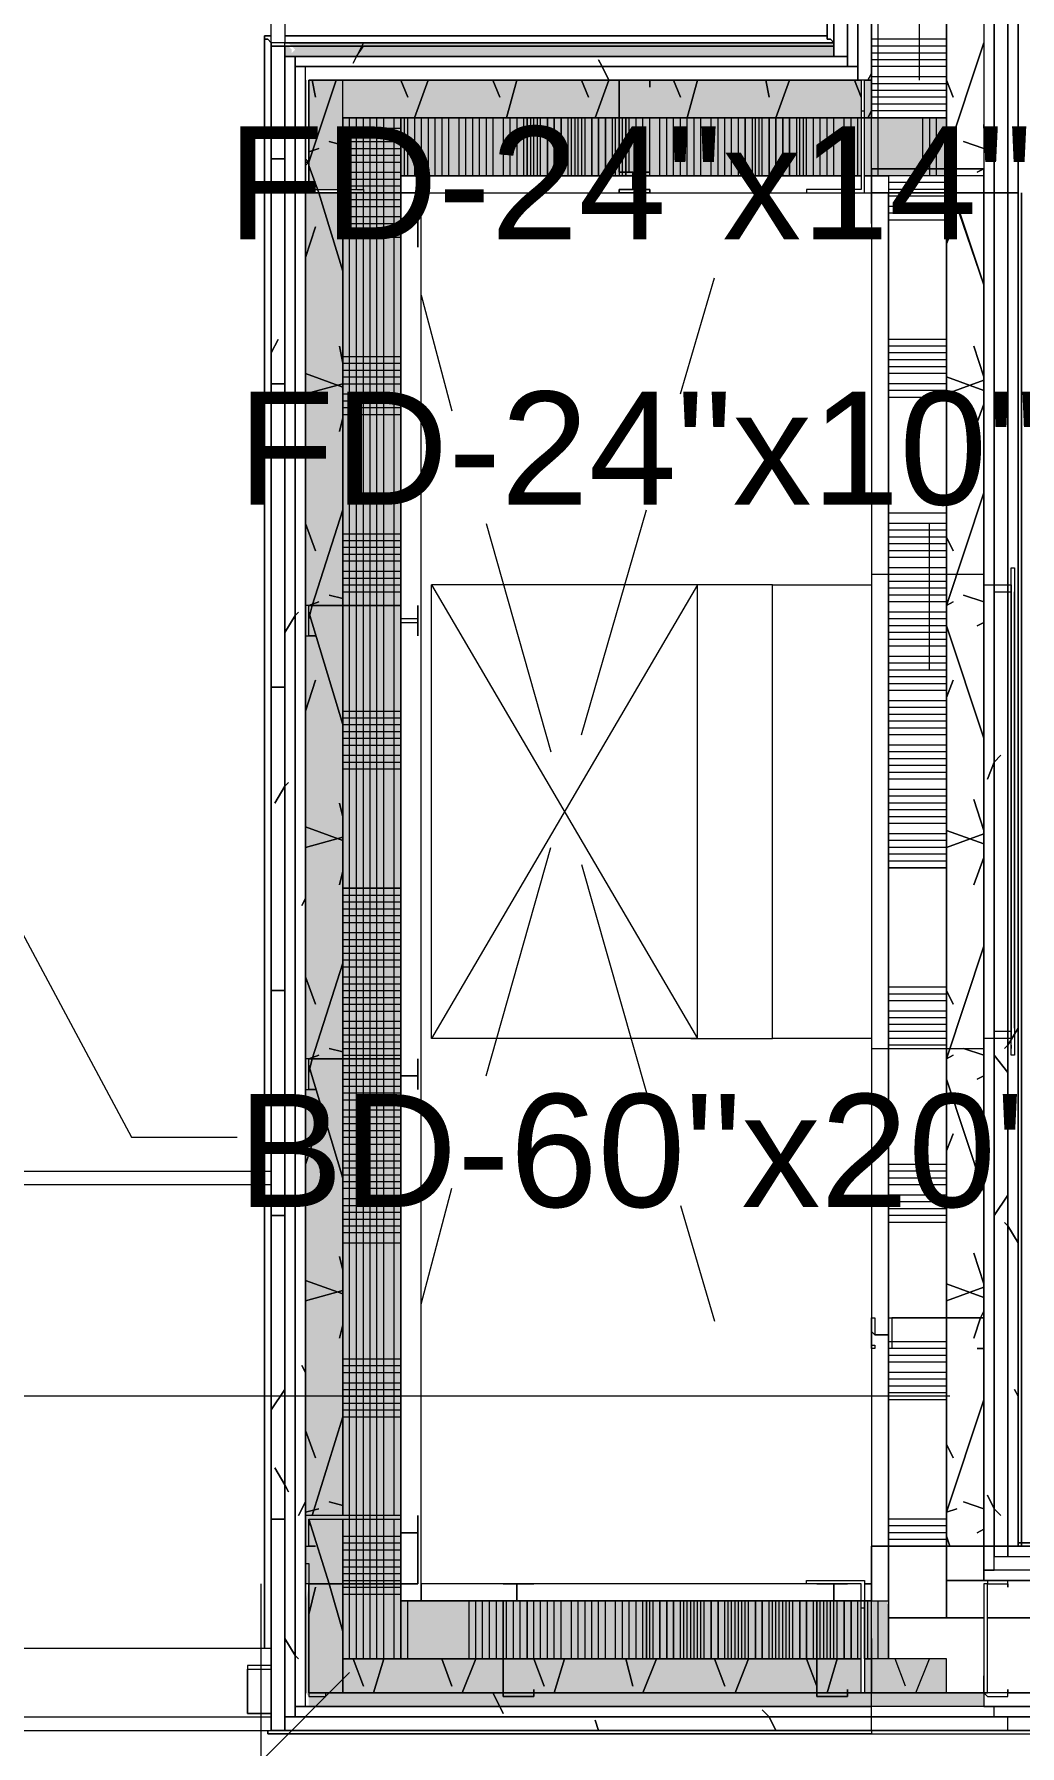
# Model space of a CAD drawing. Header units: metres. Extents: x -2 to 237, y -8 to 52.
# Drawn here: x 20.371 to 21.696, y 23.18 to 25.48 of the extents above; entities that cross this region are included whole.
import ezdxf

# ---------------------------------------------------------------- set-up
doc = ezdxf.new("R2010")
doc.units = ezdxf.units.M
doc.layers.add('HVAC - Ductos', color=5, linetype='Continuous', lineweight=0)
doc.layers.add('PDF4_Text', color=7, linetype='Continuous', lineweight=0)
doc.layers.add('PDF4_Geometry', color=7, linetype='Continuous', lineweight=0, true_color=0xaaaaaa)
doc.layers.add('PDF4_Solid Fills', color=7, linetype='Continuous', lineweight=0, true_color=0xffffff)
doc.styles.add('PDF Helvetica', font='')
doc.styles.get('PDF Helvetica').set_extended_font_data('Helvetica')

msp = doc.modelspace()

# ---------------------------------------------------------------- hatches: boundary and pattern name
at = {"layer": 'PDF4_Solid Fills', "lineweight": 0, "transparency": 33554559}
for points in [[(20.7129, 25.4636), (20.7083, 25.4636), (20.7083, 25.4499), (21.4459, 25.4499), (21.4459, 25.4682), (20.7129, 25.4682), (20.7175, 25.4636), (20.722, 25.459), (20.7175, 25.4544), (20.7175, 25.459)], [(20.7862, 23.2965), (20.864, 23.2965), (20.864, 25.3674), (20.7862, 25.3674), (20.7862, 25.2712), (20.8137, 25.2712), (20.7862, 25.2666)], [(20.7404, 23.2461), (20.7404, 23.2324), (21.4963, 23.2324), (21.4963, 23.2507), (20.7358, 23.2507)], [(20.7404, 23.2461), (20.7404, 23.2324), (21.6475, 23.2324), (21.6475, 23.2507), (20.7358, 23.2507)]]:
    msp.add_hatch(color=256, dxfattribs=at).paths.add_polyline_path(points)
h = msp.add_hatch(color=256, dxfattribs=at)
h.paths.add_polyline_path([(20.7404, 25.2712), (20.7862, 25.2712), (20.7862, 25.4178), (20.7404, 25.4178)])
h.paths.add_polyline_path([(20.7358, 23.2507), (20.7862, 23.2507), (20.7862, 25.2666), (20.7358, 25.2666), (20.7358, 23.3973), (20.7404, 23.3973), (20.7358, 23.3698)])
h = msp.add_hatch(color=256, dxfattribs=at)
h.paths.add_polyline_path([(20.7404, 25.2712), (20.7862, 25.2712), (20.7862, 25.4178), (20.7404, 25.4178)])
h.paths.add_polyline_path([(20.7404, 23.2507), (20.7862, 23.2507), (20.7862, 25.2666), (20.7358, 25.2666), (20.7358, 23.3973), (20.7404, 23.3973)])
h = msp.add_hatch(color=256, dxfattribs=at)
h.paths.add_polyline_path([(21.4825, 25.3674), (21.4825, 25.4178), (20.7862, 25.4178), (20.7862, 25.3674)])
h.paths.add_polyline_path([(21.4871, 25.4178), (21.4871, 25.3674), (21.4963, 25.3674), (21.4963, 25.4178)])
h = msp.add_hatch(color=256, dxfattribs=at)
h.paths.add_polyline_path([(21.4825, 25.3674), (21.4825, 25.4178), (20.7862, 25.4178), (20.7862, 25.3674)])
h.paths.add_polyline_path([(21.4871, 25.4178), (21.4871, 25.3674), (21.4963, 25.3674), (21.4963, 25.4178)])
h = msp.add_hatch(color=256, dxfattribs=at)
h.paths.add_polyline_path([(20.7862, 25.2712), (20.864, 25.2712), (20.864, 25.3674), (20.7862, 25.3674)])
h.paths.add_polyline_path([(20.7862, 23.2965), (20.864, 23.2965), (20.864, 25.2666), (20.7862, 25.2666)])
h = msp.add_hatch(color=256, dxfattribs=at)
h.paths.add_polyline_path([(21.4825, 25.2895), (21.4825, 25.3674), (20.8641, 25.3674), (20.8641, 25.2895)])
h.paths.add_polyline_path([(21.4871, 25.3674), (21.4871, 25.2895), (21.5971, 25.2895), (21.5971, 25.3674)])
h = msp.add_hatch(color=256, dxfattribs=at)
h.paths.add_polyline_path([(21.4825, 25.2895), (21.4825, 25.3674), (20.8641, 25.3674), (20.8641, 25.2895)])
h.paths.add_polyline_path([(21.4871, 25.3674), (21.4871, 25.2895), (21.5971, 25.2895), (21.5971, 25.3674)])
h = msp.add_hatch(color=256, dxfattribs=at)
h.paths.add_polyline_path([(21.4825, 23.3011), (21.4825, 23.3744), (20.8641, 23.3744), (20.8641, 23.2965), (21.423, 23.3011)])
h.paths.add_polyline_path([(21.4963, 23.2965), (21.4963, 23.3744), (21.4871, 23.3744), (21.4871, 23.2965)])
h = msp.add_hatch(color=256, dxfattribs=at)
h.paths.add_polyline_path([(21.4825, 23.2965), (21.4825, 23.3744), (20.8641, 23.3744), (20.8641, 23.2965)])
h.paths.add_polyline_path([(21.5192, 23.2965), (21.5192, 23.3744), (21.4871, 23.3744), (21.4871, 23.2965)])
h = msp.add_hatch(color=256, dxfattribs=at)
h.paths.add_polyline_path([(21.4825, 23.2507), (21.4825, 23.2965), (20.7862, 23.2965), (20.7862, 23.2507)])
h.paths.add_polyline_path([(21.4871, 23.2965), (21.4871, 23.2507), (21.4963, 23.2507), (21.4963, 23.2965)])
h = msp.add_hatch(color=256, dxfattribs=at)
h.paths.add_polyline_path([(21.4825, 23.2507), (21.4825, 23.2965), (20.7862, 23.2965), (20.7862, 23.2507)])
h.paths.add_polyline_path([(21.4871, 23.2965), (21.4871, 23.2507), (21.5971, 23.2507), (21.5971, 23.2965)])

# ---------------------------------------------------------------- linework, layer by layer
at = {"layer": 'HVAC - Ductos', "lineweight": 0}
for points in [[(16.4932, 28.2309), (16.4932, 23.3102), (16.4932, 28.1668), (16.4932, 23.3102), (16.4932, 28.2309), (16.4932, 23.3102), (16.4932, 28.2309), (21.4459, 28.2309), (16.4932, 28.2309), (21.4459, 28.2309), (16.4932, 28.2309), (21.4459, 28.2309), (21.4459, 25.4682), (21.4459, 28.2309), (21.4459, 25.4682), (21.4459, 28.2309), (21.4459, 25.4682), (21.4459, 28.2309), (21.4459, 25.4682), (21.4459, 28.2309), (16.4932, 28.2309), (16.4932, 28.3592), (21.4459, 28.3592), (16.4932, 28.3592)], [(20.69, 23.9333), (20.69, 23.3102), (20.69, 23.9333), (20.69, 23.3698), (20.69, 23.9333), (17.2766, 23.9333), (17.2629, 23.9333), (17.2629, 27.6078), (17.2629, 27.6216), (20.7083, 27.6216), (20.7083, 27.6078), (20.7083, 25.4682), (20.8915, 25.4682)], [(20.69, 25.4636), (20.69, 27.6078), (17.2766, 27.6078)], [(21.5605, 25.6469), (21.5605, 25.4178)], [(17.2766, 23.9517), (20.69, 23.9517), (20.69, 25.4682), (20.69, 23.9517), (20.69, 25.4682), (20.69, 25.4636), (20.69, 23.2003), (20.7083, 23.2003), (20.8915, 23.2003), (21.4963, 23.2003), (21.4963, 23.1957), (20.6854, 23.1957), (21.4963, 23.1957), (21.8399, 23.1957), (21.8399, 23.2003), (21.4963, 23.2003), (20.69, 23.2003), (21.4963, 23.2003), (25.0608, 23.2003)], [(21.5742, 24.6252), (21.5742, 24.8222)], [(21.2535, 24.1303), (21.3635, 24.1303), (21.3635, 24.7397), (21.2535, 24.7397)], [(21.6612, 24.5931), (21.6612, 24.7305), (21.6842, 24.7305)], [(21.6888, 24.1441), (21.6888, 24.7305)], [(21.6612, 24.3548), (21.6612, 24.5153)], [(20.3005, 24.3732), (20.5021, 23.9975), (20.6442, 23.9975)], [(21.6842, 24.1395), (21.6612, 24.1395), (21.6612, 24.277)], [(21.6842, 24.1212), (21.6842, 24.1166)], [(20.6762, 22.9208), (20.6762, 23.159), (20.6762, 23.3973)], [(20.7953, 23.2782), (20.6762, 23.159), (20.5571, 23.0399)]]:
    msp.add_lwpolyline(points, dxfattribs=at)
for points in [[(21.6475, 24.1166), (21.6475, 24.7535), (21.4963, 24.7535), (21.4963, 24.1166)], [(21.6842, 24.1075), (21.6842, 24.7626), (21.6888, 24.7626), (21.6888, 24.1075)], [(21.4963, 24.1303), (21.3635, 24.1303), (21.3635, 24.7397), (21.4963, 24.7397)], [(21.6475, 24.7397), (21.6842, 24.7397), (21.6842, 24.1303), (21.6475, 24.1303)]]:
    msp.add_lwpolyline(points, close=True, dxfattribs=at)
at = {"layer": 'PDF4_Geometry', "lineweight": 0}
for points in [[(25.0654, 33.3715), (25.0654, 33.3898), (21.4963, 33.3898), (20.887, 33.3898), (20.69, 33.3898), (20.3555, 33.3898), (20.3555, 33.2845), (20.69, 33.2845), (20.69, 31.1265), (20.887, 31.1265), (21.4459, 31.1265), (21.4459, 30.1644), (21.4459, 25.4682), (20.8915, 25.4682), (20.69, 25.4682), (20.69, 23.3102), (20.3555, 23.3102), (20.3555, 23.2003), (20.69, 23.2003), (20.8915, 23.2003), (21.4963, 23.2003), (21.4963, 23.3973), (21.4871, 23.3973)], [(24.9096, 23.4523), (24.9096, 26.2471), (24.96, 26.2471), (24.96, 25.8943), (24.96, 25.2849), (24.96, 24.6756), (24.96, 24.0662), (24.96, 23.4569), (24.96, 23.4477), (24.9096, 23.4477), (24.8959, 23.4477), (24.8959, 26.2471), (24.8959, 30.2652), (24.8959, 33.1425), (24.8959, 33.1607), (24.8959, 33.1745), (21.6612, 33.1745), (21.6612, 33.1607), (21.6612, 33.1425), (21.6612, 31.3235), (21.6612, 30.1644), (21.6612, 25.2895), (21.6612, 25.2666), (21.6612, 23.4477)], [(21.4825, 23.3973), (20.8915, 23.3973), (20.8915, 25.2666), (21.4459, 25.2666), (21.4963, 25.2666), (21.4963, 23.4477), (21.6934, 23.4477), (21.6934, 25.2666), (21.6934, 30.1644), (21.6934, 31.3235), (21.6934, 33.1425), (24.8638, 33.1425), (24.8638, 30.2652), (24.8638, 26.2471), (24.8638, 23.4477), (24.9096, 23.4477), (25.0608, 23.4477)], [(21.8399, 23.4477), (21.8399, 23.4523), (21.8399, 23.4569), (21.8399, 23.4523), (21.6934, 23.4523), (21.8399, 23.4523), (21.8399, 23.4477), (21.6934, 23.4477), (21.6934, 25.2666), (21.6934, 25.2895), (21.6934, 30.1644), (21.6934, 31.3235), (21.6934, 33.1425), (21.6934, 31.3235)], [(21.4871, 25.4178), (21.4963, 25.4178), (21.4963, 25.3674), (21.4963, 25.4178), (21.4963, 30.1644), (21.4963, 31.1723)], [(21.478, 31.1585), (21.478, 30.1644), (21.478, 25.4361), (21.478, 25.4178), (20.7404, 25.4178)], [(21.4963, 23.2186), (20.8915, 23.2186), (20.722, 23.2186), (20.7083, 23.2186), (20.7083, 25.4499), (20.722, 25.4499), (20.8915, 25.4499), (21.4459, 25.4499), (21.4643, 25.4499), (21.4643, 30.1644), (21.4643, 31.1403)], [(24.8638, 30.2652), (24.8638, 26.2471), (24.8638, 23.4477), (24.8638, 26.3387), (24.8638, 23.4523), (23.164, 23.4523), (23.164, 23.4477), (21.8399, 23.4477), (21.6979, 23.4477), (21.6979, 25.2666), (21.6979, 23.4477), (21.8399, 23.4477), (21.6934, 23.4477), (21.8399, 23.4477), (21.6934, 23.4477)], [(20.7862, 25.2712), (20.7862, 25.4178), (20.7404, 25.4178), (20.7862, 25.4178), (20.8915, 25.4178), (21.4459, 25.4178), (21.478, 25.4178), (21.4825, 25.4178), (21.478, 25.4178), (21.478, 30.1644), (21.4963, 30.1644), (21.4963, 25.4178), (21.4871, 25.4178), (21.4963, 25.4178), (21.4963, 25.3674), (21.4825, 25.3674), (21.1573, 25.3674), (20.7862, 25.3674), (20.7862, 25.4178), (21.4825, 25.4178)], [(21.6475, 30.1644), (21.6475, 25.2987), (21.6475, 25.2895), (21.5971, 25.2895), (21.5971, 25.2987), (21.5971, 26.4808), (21.5971, 25.3674), (21.5971, 25.2987), (21.5971, 25.2895), (21.5971, 25.2987), (21.5971, 25.3674), (21.4963, 25.3674), (21.4825, 25.3674), (21.4459, 25.3674), (21.1573, 25.3674), (20.8915, 25.3674), (20.8641, 25.3674), (20.7862, 25.3674), (20.7862, 25.2712), (20.7862, 25.3674), (20.8641, 25.3674), (20.8641, 25.2666), (20.8641, 23.3973), (20.8641, 23.2965), (20.7862, 23.2965), (20.7862, 23.3973), (20.7862, 23.4843), (20.7862, 23.3973), (20.7862, 23.2965), (20.8641, 23.2965), (20.8915, 23.2965), (21.4825, 23.2965), (20.8641, 23.2965), (20.8641, 23.3744), (21.4871, 23.3744), (21.5192, 23.3744), (21.5192, 23.2965), (21.4963, 23.2965), (21.4871, 23.2965), (21.4963, 23.2965)], [(21.4459, 30.1644), (21.4459, 25.4636)], [(21.4459, 30.1644), (21.4459, 25.4636), (21.4459, 30.1644)], [(21.5971, 26.4808), (21.5971, 25.3674), (21.4963, 25.3674), (21.4963, 30.1644), (21.5971, 30.1644), (21.5971, 30.1369), (21.5971, 29.7291), (21.5971, 29.3259), (21.5971, 29.7291), (21.5971, 30.1369), (21.5971, 30.1644), (21.6475, 30.1644), (21.6475, 25.2987), (21.6475, 25.2895), (21.6475, 25.2666), (21.6475, 23.4477)], [(21.6796, 30.1644), (21.6796, 25.2895), (21.6796, 25.2666), (21.6796, 23.4477), (21.6796, 23.4339), (24.9096, 23.4339), (25.0379, 23.4339), (25.0608, 23.4339), (25.0608, 23.4157), (24.9096, 23.4157), (21.6612, 23.4157), (21.6612, 23.4339), (24.9096, 23.4339), (25.0379, 23.4339), (25.0608, 23.4339), (25.0608, 23.4477), (24.9096, 23.4477), (21.6796, 23.4477)], [(21.6934, 30.1644), (21.6934, 25.2666), (21.6934, 30.1644)], [(20.69, 25.4682), (20.6854, 25.4728), (20.6808, 25.4728), (20.6808, 25.4774)], [(20.69, 25.4774), (20.6808, 25.4774)], [(20.69, 25.4774), (20.6808, 25.4774)], [(20.6808, 25.4774), (20.6808, 23.9517)], [(20.6808, 25.4774), (20.6808, 25.4728), (20.6854, 25.4728), (20.69, 25.4682), (20.69, 23.9517)], [(20.6808, 23.9517), (20.6808, 25.4774)], [(20.69, 25.4682), (20.69, 25.4636), (20.7083, 25.4636), (20.8915, 25.4636)], [(20.69, 23.9517), (20.69, 25.4682)], [(20.69, 23.9517), (20.69, 25.4682)], [(20.69, 23.2003), (20.69, 25.4682), (20.69, 23.2003)], [(20.7083, 25.4682), (21.4459, 25.4682), (20.7083, 25.4682)], [(20.7083, 25.4682), (21.4459, 25.4682), (20.7083, 25.4682)], [(20.7083, 25.4636), (20.7083, 25.4682)], [(20.7083, 25.4682), (21.4459, 25.4682), (20.7083, 25.4682)], [(20.7083, 25.4682), (21.4459, 25.4682), (20.7083, 25.4682)], [(21.4459, 25.4636), (20.8915, 25.4636)], [(21.4963, 23.2507), (21.423, 23.2507), (21.0015, 23.2507), (20.8915, 23.2507), (20.7862, 23.2507), (20.7404, 23.2507), (21.0015, 23.2507), (21.423, 23.2507), (21.6475, 23.2507), (21.6475, 23.2324), (20.7358, 23.2324), (20.7358, 23.2507), (20.7358, 25.2666), (20.7358, 25.4178), (20.7358, 25.4361), (21.478, 25.4361), (21.4643, 25.4361), (21.4459, 25.4361), (20.8915, 25.4361), (20.7358, 25.4361), (20.722, 25.4361), (20.722, 23.2324), (20.7358, 23.2324), (20.8915, 23.2324), (21.4963, 23.2324)], [(20.7358, 25.4178), (20.7358, 25.2666), (20.7358, 23.2507)], [(21.4825, 25.3766), (21.4871, 25.3766)], [(21.4825, 25.2895), (21.4459, 25.2895), (20.8915, 25.2895), (20.8641, 25.2895), (20.8641, 25.3674), (21.1573, 25.3674), (21.4825, 25.3674), (21.5971, 25.3674), (21.5971, 25.2987), (21.5971, 25.2895), (21.4963, 25.2895), (21.4871, 25.2895)], [(21.4871, 23.3973), (21.4963, 23.3973), (21.4963, 23.3744), (21.4871, 23.3744), (20.8915, 23.3744), (20.8641, 23.3744), (20.8641, 23.3973), (20.8641, 25.2666), (20.8641, 25.2895), (21.4825, 25.2895), (20.8915, 25.2895), (20.8915, 25.2666), (21.6475, 25.2666), (21.6475, 25.2895), (21.4963, 25.2895), (21.4871, 25.2895), (21.4963, 25.2895), (21.5192, 25.2895), (21.5192, 25.2666), (21.5192, 23.4477)], [(21.5284, 25.2987), (21.533, 25.2987)], [(21.5971, 25.2895), (21.5971, 25.2666), (21.5971, 23.7547), (21.5971, 23.4477)], [(20.7862, 23.4889), (20.7862, 24.1029), (20.7862, 24.7122), (20.7862, 25.2666)], [(21.2398, 24.9963), (21.2856, 25.1521)], [(20.8915, 25.1291), (20.9328, 24.9734)], [(21.1069, 24.5381), (21.194, 24.8405)], [(20.9786, 24.8222), (21.0656, 24.5153)], [(20.8183, 24.7122), (20.8228, 24.7122)], [(20.9786, 24.0799), (21.0656, 24.3869)], [(21.1069, 24.364), (21.194, 24.0571)], [(20.69, 23.9333), (20.69, 23.3102), (20.69, 23.9333)], [(20.69, 23.9333), (20.69, 23.3102), (20.69, 23.9333)], [(20.8915, 23.773), (20.9328, 23.9288)], [(21.2398, 23.9058), (21.2856, 23.7501)], [(21.6017, 23.6493), (20.3326, 23.6493)], [(20.7404, 23.2507), (20.7862, 23.2507), (20.7862, 23.3973), (20.7862, 23.4843)], [(25.0608, 23.4019), (21.5971, 23.4019), (21.5971, 23.3515), (21.6475, 23.3515), (21.5192, 23.3515), (21.5192, 23.3698), (21.5192, 23.2965), (21.5192, 23.3515), (21.5971, 23.3515), (21.5971, 23.4477), (21.5192, 23.4477), (21.5192, 23.3744), (21.5192, 23.4477), (21.4963, 23.4477), (21.4963, 23.3973), (21.4963, 23.4477), (24.9096, 23.4477)], [(21.6796, 23.4477), (21.6934, 23.4477), (21.6796, 23.4477)], [(21.4825, 23.3973), (20.8915, 23.3973), (20.8915, 23.3744), (21.4871, 23.3744), (21.4963, 23.3744)], [(21.4825, 23.3652), (21.4871, 23.3652)], [(21.4825, 23.2965), (20.7862, 23.2965), (20.7862, 23.2507), (21.0015, 23.2507), (21.423, 23.2507), (21.5971, 23.2507), (21.5971, 23.2965), (21.4963, 23.2965), (21.4871, 23.2965)], [(25.0608, 23.2324), (21.6475, 23.2324), (25.0608, 23.2324)], [(25.0608, 23.2507), (21.6796, 23.2507), (25.0608, 23.2507)], [(20.3555, 23.2186), (20.69, 23.2186)], [(21.4963, 23.2003), (25.0608, 23.2003), (25.0608, 23.2186), (26.1742, 23.2186), (26.1742, 23.2003), (25.0608, 23.2003)], [(25.0608, 23.2186), (21.6612, 23.2186), (25.0608, 23.2186)], [(20.69, 23.2003), (21.6934, 23.2003), (20.69, 23.2003)], [(20.7083, 23.2003), (20.8915, 23.2003)], [(23.164, 23.2003), (25.0608, 23.2003), (25.0608, 23.1957), (23.164, 23.1957), (23.164, 23.2003), (21.8399, 23.2003), (21.4963, 23.2003), (21.4963, 23.1957), (21.8399, 23.1957), (21.8399, 23.2003)], [(21.4963, 23.2003), (25.0608, 23.2003), (21.4963, 23.2003)]]:
    msp.add_lwpolyline(points, dxfattribs=at)
for points in [[(21.4643, 30.1644), (21.4459, 30.1644), (21.4459, 25.4499), (21.4643, 25.4499)], [(21.478, 30.1644), (21.4643, 30.1644), (21.4643, 25.4361), (21.478, 25.4361)], [(21.6612, 30.1644), (21.6475, 30.1644), (21.6475, 25.2987), (21.6475, 25.2666), (21.6612, 25.2666)], [(21.6796, 30.1644), (21.6612, 30.1644), (21.6612, 25.2666), (21.6796, 25.2666)], [(21.6934, 30.1644), (21.6796, 30.1644), (21.6796, 25.2666), (21.6934, 25.2666)], [(21.4368, 25.4774), (21.4368, 25.4728), (21.4413, 25.4728), (21.4459, 25.4682), (21.4413, 25.4728), (21.4368, 25.4728), (21.4368, 25.4774), (20.7083, 25.4774), (21.4368, 25.4774), (21.4368, 28.2218)], [(20.7083, 25.4774), (21.4368, 25.4774), (21.4368, 28.2218), (21.4368, 25.4774), (21.4368, 25.4728), (21.4413, 25.4728), (21.4459, 25.4682), (21.4413, 25.4728), (21.4368, 25.4728), (21.4368, 25.4774)], [(20.69, 23.9517), (20.69, 25.4682), (20.6854, 25.4728), (20.6808, 25.4728), (20.6808, 25.4774), (20.6808, 23.9517), (20.6808, 25.4774), (20.69, 25.4774), (20.6808, 25.4774), (20.6808, 25.4728), (20.6854, 25.4728), (20.69, 25.4682)], [(21.4459, 25.4636), (21.4459, 25.4682), (20.69, 25.4682), (20.69, 25.4636), (21.4459, 25.4636), (20.7083, 25.4636), (20.7083, 25.4499), (21.4459, 25.4499)], [(20.7083, 23.2003), (20.7083, 25.4636), (20.69, 25.4636), (20.69, 23.2003)], [(20.722, 23.2186), (20.722, 25.4499), (20.7083, 25.4499), (20.7083, 23.2186)], [(21.4643, 25.4499), (20.722, 25.4499), (20.722, 25.4361), (21.4643, 25.4361)], [(20.7358, 23.2324), (20.7358, 25.2666), (20.7358, 25.4361), (20.722, 25.4361), (20.722, 23.2324)], [(20.7404, 25.2712), (20.8137, 25.2712), (20.8137, 25.2666), (20.7404, 25.2666), (20.7404, 25.4178)], [(20.7633, 25.4178), (20.7404, 25.4178)], [(21.1802, 25.2941), (21.1802, 25.2712), (21.1756, 25.2712), (21.1573, 25.2712), (21.1573, 25.2666), (21.1985, 25.2666), (21.1985, 25.2712), (21.194, 25.2712), (21.1985, 25.2712), (21.1985, 25.2666), (21.1573, 25.2666), (21.1573, 25.2712), (21.1756, 25.2712), (21.1756, 25.2941), (21.1573, 25.2941), (21.1573, 25.4178), (21.1985, 25.4178), (21.1985, 25.4086), (21.1985, 25.4178), (21.1573, 25.4178), (21.1573, 25.2941), (21.1985, 25.2941)], [(21.4871, 25.4178), (21.4597, 25.4178), (21.4825, 25.4178), (21.4825, 25.2712), (21.4093, 25.2712), (21.4093, 25.2666), (21.4871, 25.2666)], [(20.8915, 23.3744), (20.8915, 25.2895), (20.8641, 25.2895), (20.8641, 25.2666), (20.8641, 23.3973), (20.8641, 23.3744)], [(21.4963, 25.2987), (21.4963, 25.2254), (21.4963, 25.2987), (21.6475, 25.2987)], [(21.6475, 25.2758), (21.6475, 25.2987)], [(20.7358, 25.2666), (20.7358, 25.2437), (20.7358, 25.2666), (20.887, 25.2666), (20.887, 25.1933), (20.887, 25.2666)], [(20.7862, 23.4889), (20.7862, 24.1029), (20.7862, 24.7122), (20.7862, 25.2666), (20.7862, 24.7122), (20.7862, 24.1029)], [(21.5192, 25.2666), (21.4963, 25.2666), (21.4963, 23.4477), (21.5192, 23.4477)], [(21.5971, 25.2666), (21.5192, 25.2666), (21.5192, 23.4477), (21.5971, 23.4477), (21.5971, 23.7547)], [(21.6475, 25.2666), (21.5971, 25.2666), (21.5971, 23.7547), (21.5971, 23.4477), (21.6475, 23.4477)], [(21.6612, 25.2666), (21.6475, 25.2666), (21.6475, 23.4477), (21.6612, 23.4477)], [(21.6796, 25.2666), (21.6612, 25.2666), (21.6612, 23.4477), (21.6796, 23.4477)], [(21.6934, 25.2666), (21.6934, 23.4477), (21.6934, 25.2666), (21.6796, 25.2666), (21.6796, 23.4477), (21.6934, 23.4477)], [(21.6934, 23.4523), (21.8399, 23.4523), (21.6934, 23.4523), (21.6934, 25.2666)], [(20.8641, 24.671), (20.8641, 24.6893), (20.887, 24.6893), (20.887, 24.6939), (20.887, 24.7077), (20.887, 24.7122), (20.887, 24.7077), (20.887, 24.671), (20.887, 24.6756), (20.887, 24.671), (20.887, 24.7122), (20.887, 24.6939), (20.8641, 24.6939), (20.8641, 24.7122), (20.7404, 24.7122), (20.7358, 24.7122), (20.7358, 24.671), (20.7404, 24.671), (20.7495, 24.671), (20.7404, 24.671), (20.7404, 24.7122), (20.8641, 24.7122)], [(20.8641, 24.0617), (20.8641, 24.0799), (20.887, 24.0799), (20.887, 24.0845), (20.887, 24.0983), (20.887, 24.0617), (20.887, 24.0662), (20.887, 24.0617), (20.887, 24.1029), (20.887, 24.0845), (20.887, 24.0799), (20.8641, 24.0799), (20.8641, 24.1029), (20.7404, 24.1029), (20.7358, 24.1029), (20.7358, 24.0617), (20.7404, 24.0617), (20.7495, 24.0617), (20.7404, 24.0617), (20.7404, 24.1029), (20.8641, 24.1029)], [(20.6808, 23.9333), (20.6808, 23.3102)], [(20.6808, 23.9333), (20.6808, 23.3102)], [(21.5192, 23.7318), (21.5009, 23.7318), (21.4963, 23.7363), (21.4963, 23.7501), (21.4963, 23.7134), (21.4963, 23.718), (21.5009, 23.718), (21.5009, 23.7134), (21.4963, 23.7134), (21.4963, 23.7547), (21.5009, 23.7547), (21.5009, 23.7363), (21.5009, 23.7318), (21.5192, 23.7318), (21.5192, 23.7547), (21.5238, 23.7547), (21.6475, 23.7547), (21.6475, 23.7134), (21.6384, 23.7134), (21.6475, 23.7134), (21.6475, 23.7547), (21.5238, 23.7547), (21.5238, 23.7134), (21.5192, 23.7134)], [(20.8641, 23.4477), (20.8641, 23.466), (20.887, 23.466), (20.887, 23.4843), (20.887, 23.4477), (20.887, 23.4523), (20.887, 23.4477), (20.887, 23.4843), (20.887, 23.4889), (20.887, 23.4843), (20.887, 23.466), (20.8641, 23.466), (20.8641, 23.4843), (20.8641, 23.4889), (20.7404, 23.4889), (20.7358, 23.4889), (20.7358, 23.4843), (20.7358, 23.4477), (20.7404, 23.4477), (20.7495, 23.4477), (20.7404, 23.4477), (20.7404, 23.4843), (20.8641, 23.4843)], [(20.7358, 23.4248), (20.7404, 23.4248), (20.7404, 23.3973), (20.887, 23.3973), (20.887, 23.4752), (20.887, 23.3973), (20.7358, 23.3973)], [(21.5971, 23.4019), (21.6475, 23.4019), (21.6475, 23.4477), (21.5971, 23.4477)], [(21.6475, 23.4157), (21.6612, 23.4157), (21.6612, 23.4477), (21.6475, 23.4477)], [(21.6612, 23.4339), (21.6796, 23.4339), (21.6796, 23.4477), (21.6612, 23.4477)], [(25.0608, 23.4477), (24.9096, 23.4477), (21.6934, 23.4477), (24.9096, 23.4477)], [(25.0608, 23.4019), (25.0608, 23.4157), (24.9096, 23.4157), (21.6475, 23.4157), (21.6475, 23.4019)], [(20.7404, 23.2461), (20.7633, 23.2461), (20.7633, 23.2507), (20.7404, 23.2507), (20.7404, 23.3973), (20.8137, 23.3973), (20.7404, 23.3973)], [(21.0428, 23.3744), (21.0198, 23.3744), (21.0198, 23.3973), (21.0015, 23.3973), (21.0428, 23.3973), (21.0336, 23.3973), (21.0428, 23.3973), (21.0015, 23.3973), (21.0198, 23.3973), (21.0198, 23.3744), (21.0015, 23.3744), (21.0015, 23.2461), (21.0382, 23.2461), (21.0428, 23.2461), (21.0428, 23.2552), (21.0428, 23.2461), (21.0382, 23.2461), (21.0015, 23.2461), (21.0015, 23.3744)], [(21.4597, 23.2507), (21.4825, 23.2507), (21.4825, 23.3973), (21.4093, 23.3973), (21.4093, 23.4019), (21.4871, 23.4019), (21.4871, 23.2507)], [(21.4643, 23.3744), (21.4459, 23.3744), (21.4459, 23.3973), (21.4413, 23.3973), (21.4276, 23.3973), (21.4643, 23.3973), (21.4597, 23.3973), (21.4643, 23.3973), (21.423, 23.3973), (21.4413, 23.3973), (21.4459, 23.3973), (21.4459, 23.3744), (21.423, 23.3744), (21.423, 23.2461), (21.4643, 23.2461), (21.4643, 23.2552), (21.4643, 23.2461), (21.423, 23.2461), (21.423, 23.3744)], [(21.6796, 23.4019), (21.6521, 23.4019), (21.6521, 23.3973), (21.6475, 23.3973), (21.6475, 23.2507), (21.6521, 23.2461), (21.6796, 23.2461), (21.6796, 23.2552), (21.6796, 23.2507), (21.6521, 23.2507), (21.6521, 23.3973), (21.6796, 23.3973), (21.6796, 23.3927)], [(21.6521, 23.3515), (21.8537, 23.3515)], [(21.6475, 23.2507), (21.6475, 23.2736), (21.6475, 23.2507), (21.4963, 23.2507), (21.4963, 23.324), (21.4963, 23.2507)], [(20.69, 23.2874), (20.6579, 23.2874), (20.6579, 23.2828), (20.6579, 23.2232), (20.69, 23.2232), (20.69, 23.2278), (20.69, 23.2232), (20.6579, 23.2232), (20.6579, 23.2828), (20.69, 23.2828), (20.69, 23.2782)], [(21.6612, 23.2324), (20.722, 23.2324), (20.722, 23.2186), (21.6612, 23.2186)], [(21.6521, 23.2507), (21.6475, 23.2507)], [(20.69, 23.2186), (20.69, 23.2003)], [(21.6796, 23.2186), (20.7083, 23.2186), (20.7083, 23.2003), (21.6796, 23.2003)], [(20.6854, 23.1957), (20.6854, 23.2003)]]:
    msp.add_lwpolyline(points, close=True, dxfattribs=at)
at = {"layer": 'PDF4_Geometry', "color": 254, "lineweight": 0, "true_color": 0xd4d4d4}
for points in [[(21.4963, 25.2895), (21.4963, 25.2987), (21.4963, 25.3674), (21.4963, 25.9859), (21.4963, 26.4808)], [(21.5055, 25.2895), (21.5055, 25.2987), (21.5055, 25.3674), (21.5055, 25.9859), (21.5055, 26.4808)], [(21.5971, 25.4728), (21.4963, 25.4728)], [(21.5971, 25.4636), (21.4963, 25.4636)], [(21.5971, 25.4544), (21.4963, 25.4544)], [(21.5971, 25.4453), (21.4963, 25.4453)], [(21.5971, 25.4361), (21.4963, 25.4361)], [(21.5971, 25.4224), (21.4963, 25.4224)], [(21.5971, 25.4132), (21.4963, 25.4132)], [(21.5971, 25.404), (21.4963, 25.404)], [(21.5971, 25.3949), (21.4963, 25.3949)], [(21.5971, 25.3857), (21.4963, 25.3857)], [(21.5971, 25.3766), (21.4963, 25.3766)], [(20.7862, 25.3674), (20.8641, 25.3674), (20.8641, 25.2666), (20.8641, 23.3973), (20.8641, 23.2965)], [(20.7862, 25.3536), (20.8641, 25.3536)], [(20.7953, 25.2712), (20.7953, 25.3674)], [(20.8045, 25.2712), (20.8045, 25.3674)], [(20.8137, 25.2712), (20.8137, 25.3674)], [(20.8228, 23.2965), (20.8228, 23.4889), (20.8228, 24.1029), (20.8228, 24.7122), (20.8228, 25.3674)], [(20.832, 23.2965), (20.832, 23.3973), (20.832, 23.4889), (20.832, 24.1029), (20.832, 24.7122), (20.832, 25.2666), (20.832, 25.3674)], [(20.8411, 23.2965), (20.8411, 23.3973), (20.8411, 23.4889), (20.8411, 24.1029), (20.8411, 24.7122), (20.8411, 25.2666), (20.8411, 25.3674)], [(20.8549, 23.4889), (20.8549, 24.1029), (20.8549, 24.7122), (20.8549, 25.2666), (20.8549, 25.3674)], [(20.8687, 25.3674), (20.8687, 25.2895)], [(20.8733, 25.2895), (20.8733, 25.3674)], [(20.8824, 25.3674), (20.8824, 25.2895)], [(20.8915, 25.3674), (20.8915, 25.2895)], [(20.9007, 25.3674), (20.9007, 25.2895)], [(20.9099, 25.3674), (20.9099, 25.2895)], [(20.9191, 25.3674), (20.9191, 25.2895)], [(20.9282, 25.3674), (20.9282, 25.2895)], [(20.9419, 25.3674), (20.9419, 25.2895)], [(20.9511, 25.3674), (20.9511, 25.2895)], [(20.9603, 25.3674), (20.9603, 25.2895)], [(20.9694, 25.3674), (20.9694, 25.2895)], [(20.9786, 25.3674), (20.9786, 25.2895)], [(20.9878, 25.3674), (20.9878, 25.2895)], [(21.0015, 25.3674), (21.0015, 25.2895)], [(21.0107, 25.3674), (21.0107, 25.2895)], [(21.0198, 25.3674), (21.0198, 25.2895)], [(21.029, 25.3674), (21.029, 25.2895)], [(21.0382, 25.3674), (21.0382, 25.2895)], [(21.0428, 25.2895), (21.0428, 25.3674)], [(21.0473, 25.3674), (21.0473, 25.2895)], [(21.0519, 25.2895), (21.0519, 25.3674)], [(21.0886, 25.3674), (21.0886, 25.2895)], [(21.0932, 25.2895), (21.0932, 25.3674)], [(21.0977, 25.3674), (21.0977, 25.2895)], [(21.1023, 25.2895), (21.1023, 25.3674)], [(21.1069, 25.3674), (21.1069, 25.2895)], [(21.1115, 25.2895), (21.1115, 25.3674)], [(21.1481, 25.3674), (21.1481, 25.2895)], [(21.1527, 25.2895), (21.1527, 25.3674)], [(21.1573, 25.3674), (21.1573, 25.2895)], [(21.1619, 25.2895), (21.1619, 25.3674)], [(21.171, 25.2941), (21.171, 25.3674)], [(21.1802, 25.2941), (21.1802, 25.3674)], [(21.1894, 25.2895), (21.1894, 25.3674)], [(21.1985, 25.2895), (21.1985, 25.3674)], [(21.2122, 25.2895), (21.2122, 25.3674)], [(21.2214, 25.2895), (21.2214, 25.3674)], [(21.2306, 25.2895), (21.2306, 25.3674)], [(21.2398, 25.2895), (21.2398, 25.3674)], [(21.2489, 25.2895), (21.2489, 25.3674)], [(21.2581, 25.2895), (21.2581, 25.3674)], [(21.2673, 25.2895), (21.2673, 25.3674)], [(21.281, 25.2895), (21.281, 25.3674)], [(21.2902, 25.2895), (21.2902, 25.3674)], [(21.2993, 25.2895), (21.2993, 25.3674)], [(21.3085, 25.2895), (21.3085, 25.3674)], [(21.3177, 25.2895), (21.3177, 25.3674)], [(21.336, 25.3674), (21.336, 25.2895)], [(21.3405, 25.2895), (21.3405, 25.3674)], [(21.3451, 25.3674), (21.3451, 25.2895)], [(21.3497, 25.2895), (21.3497, 25.3674)], [(21.3955, 25.3674), (21.3955, 25.2895)], [(21.4001, 25.2895), (21.4001, 25.3674)], [(21.4047, 25.3674), (21.4047, 25.2895)], [(21.4093, 25.2895), (21.4093, 25.3674)], [(21.4185, 25.2895), (21.4185, 25.3674)], [(21.4276, 25.2895), (21.4276, 25.3674)], [(21.4368, 25.2895), (21.4368, 25.3674)], [(21.4459, 25.2895), (21.4459, 25.3674)], [(21.4597, 25.2895), (21.4597, 25.3674)], [(21.4689, 25.2895), (21.4689, 25.3674)], [(21.478, 25.2895), (21.478, 25.3674)], [(21.4871, 25.2895), (21.4871, 25.3674)], [(21.565, 25.3674), (21.565, 25.2895)], [(21.5742, 25.3674), (21.5742, 25.2895)], [(21.5834, 25.3674), (21.5834, 25.2987), (21.5834, 25.2895)], [(20.7862, 25.3445), (20.8641, 25.3445)], [(20.7862, 25.3354), (20.8641, 25.3354)], [(20.7862, 25.3262), (20.8641, 25.3262)], [(20.7862, 25.317), (20.8641, 25.317)], [(20.7862, 25.3078), (20.8641, 25.3078)], [(20.7862, 25.2941), (20.8641, 25.2941)], [(20.7862, 25.2849), (20.8641, 25.2849)], [(21.5971, 25.2895), (21.5192, 25.2895)], [(21.5971, 25.2803), (21.5192, 25.2803)], [(20.7862, 25.2758), (20.8641, 25.2758)], [(20.7862, 25.2666), (20.8641, 25.2666)], [(20.7862, 25.2574), (20.8641, 25.2574)], [(20.7953, 23.2965), (20.7953, 23.3973), (20.7953, 25.2666)], [(20.8045, 23.2965), (20.8045, 23.3973), (20.8045, 25.2666)], [(20.8137, 23.2965), (20.8137, 23.3973), (20.8137, 23.4889), (20.8137, 24.1029), (20.8137, 24.7122), (20.8137, 25.2666)], [(21.5971, 25.2712), (21.5192, 25.2712)], [(21.5971, 25.262), (21.5192, 25.262)], [(20.7862, 25.2483), (20.8641, 25.2483)], [(20.7862, 25.2345), (20.8641, 25.2345)], [(21.5971, 25.2483), (21.5192, 25.2483)], [(21.5971, 25.2391), (21.5192, 25.2391)], [(20.7862, 25.2254), (20.8641, 25.2254)], [(20.7862, 25.2162), (20.8641, 25.2162)], [(21.5971, 25.2299), (21.5192, 25.2299)], [(20.7862, 25.2071), (20.8641, 25.2071)], [(21.5971, 25.0696), (21.5192, 25.0696)], [(21.5971, 25.0605), (21.5192, 25.0605)], [(21.5971, 25.0513), (21.5192, 25.0513)], [(20.7862, 25.0467), (20.8641, 25.0467)], [(20.7862, 25.0375), (20.8641, 25.0375)], [(20.7862, 25.0284), (20.8641, 25.0284)], [(21.5971, 25.0421), (21.5192, 25.0421)], [(21.5971, 25.0329), (21.5192, 25.0329)], [(20.7862, 25.0192), (20.8641, 25.0192)], [(20.7862, 25.01), (20.8641, 25.01)], [(21.5971, 25.0238), (21.5192, 25.0238)], [(21.5971, 25.01), (21.5192, 25.01)], [(21.5971, 25.0009), (21.5192, 25.0009)], [(20.7862, 24.9963), (20.8641, 24.9963)], [(20.7862, 24.9871), (20.8641, 24.9871)], [(20.7862, 24.978), (20.8641, 24.978)], [(21.5971, 24.9917), (21.5192, 24.9917)], [(20.7862, 24.9688), (20.8641, 24.9688)], [(21.5971, 24.8359), (21.5192, 24.8359)], [(21.5971, 24.8222), (21.5192, 24.8222)], [(20.7862, 24.8084), (20.8641, 24.8084)], [(20.7862, 24.7993), (20.8641, 24.7993)], [(21.5971, 24.813), (21.5192, 24.813)], [(21.5971, 24.8038), (21.5192, 24.8038)], [(21.5971, 24.7947), (21.5192, 24.7947)], [(20.7862, 24.7902), (20.8641, 24.7902)], [(20.7862, 24.781), (20.8641, 24.781)], [(20.7862, 24.7718), (20.8641, 24.7718)], [(21.5971, 24.7856), (21.5192, 24.7856)], [(21.5971, 24.7764), (21.5192, 24.7764)], [(20.7862, 24.758), (20.8641, 24.758)], [(20.7862, 24.7489), (20.8641, 24.7489)], [(21.5971, 24.7626), (21.5192, 24.7626)], [(21.5971, 24.7535), (21.5192, 24.7535)], [(20.7862, 24.7397), (20.8641, 24.7397)], [(20.7862, 24.7305), (20.8641, 24.7305)], [(21.5971, 24.7443), (21.5192, 24.7443)], [(21.5971, 24.7351), (21.5192, 24.7351)], [(21.5971, 24.726), (21.5192, 24.726)], [(21.5971, 24.7168), (21.5192, 24.7168)], [(21.5971, 24.7031), (21.5192, 24.7031)], [(21.5971, 24.6939), (21.5192, 24.6939)], [(21.5971, 24.6847), (21.5192, 24.6847)], [(21.5971, 24.6756), (21.5192, 24.6756)], [(21.5971, 24.6664), (21.5192, 24.6664)], [(21.5971, 24.6573), (21.5192, 24.6573)], [(21.5971, 24.6435), (21.5192, 24.6435)], [(21.5971, 24.6343), (21.5192, 24.6343)], [(21.5971, 24.6252), (21.5192, 24.6252)], [(21.5971, 24.616), (21.5192, 24.616)], [(21.5971, 24.6069), (21.5192, 24.6069)], [(21.5971, 24.5977), (21.5192, 24.5977)], [(20.7862, 24.5702), (20.8641, 24.5702)], [(21.5971, 24.5839), (21.5192, 24.5839)], [(21.5971, 24.5748), (21.5192, 24.5748)], [(21.5971, 24.5656), (21.5192, 24.5656)], [(20.7862, 24.561), (20.8641, 24.561)], [(20.7862, 24.5519), (20.8641, 24.5519)], [(20.7862, 24.5427), (20.8641, 24.5427)], [(21.5971, 24.5565), (21.5192, 24.5565)], [(21.5971, 24.5473), (21.5192, 24.5473)], [(20.7862, 24.5335), (20.8641, 24.5335)], [(20.7862, 24.5244), (20.8641, 24.5244)], [(21.5971, 24.5381), (21.5192, 24.5381)], [(21.5971, 24.5244), (21.5192, 24.5244)], [(20.7862, 24.5107), (20.8641, 24.5107)], [(20.7862, 24.5015), (20.8641, 24.5015)], [(21.5971, 24.5153), (21.5192, 24.5153)], [(21.5971, 24.5061), (21.5192, 24.5061)], [(21.5971, 24.4969), (21.5192, 24.4969)], [(20.7862, 24.4923), (20.8641, 24.4923)], [(21.5971, 24.4877), (21.5192, 24.4877)], [(21.5971, 24.4786), (21.5192, 24.4786)], [(21.5971, 24.4648), (21.5192, 24.4648)], [(21.5971, 24.4556), (21.5192, 24.4556)], [(21.5971, 24.4465), (21.5192, 24.4465)], [(21.5971, 24.4373), (21.5192, 24.4373)], [(21.5971, 24.4282), (21.5192, 24.4282)], [(21.5971, 24.419), (21.5192, 24.419)], [(21.5971, 24.4052), (21.5192, 24.4052)], [(21.5971, 24.3961), (21.5192, 24.3961)], [(21.5971, 24.3869), (21.5192, 24.3869)], [(21.5971, 24.3778), (21.5192, 24.3778)], [(21.5971, 24.3686), (21.5192, 24.3686)], [(20.7862, 24.3228), (20.8641, 24.3228)], [(20.7862, 24.3136), (20.8641, 24.3136)], [(20.7862, 24.3044), (20.8641, 24.3044)], [(20.7862, 24.2953), (20.8641, 24.2953)], [(20.7862, 24.2861), (20.8641, 24.2861)], [(20.7862, 24.2724), (20.8641, 24.2724)], [(20.7862, 24.2632), (20.8641, 24.2632)], [(20.7862, 24.2541), (20.8641, 24.2541)], [(20.7862, 24.2449), (20.8641, 24.2449)], [(20.7862, 24.2358), (20.8641, 24.2358)], [(20.7862, 24.2266), (20.8641, 24.2266)], [(20.7862, 24.2128), (20.8641, 24.2128)], [(20.7862, 24.2037), (20.8641, 24.2037)], [(21.5971, 24.1991), (21.5192, 24.1991)], [(20.7862, 24.1945), (20.8641, 24.1945)], [(20.7862, 24.1853), (20.8641, 24.1853)], [(20.7862, 24.1762), (20.8641, 24.1762)], [(21.5971, 24.1899), (21.5192, 24.1899)], [(21.5971, 24.1807), (21.5192, 24.1807)], [(20.7862, 24.167), (20.8641, 24.167)], [(20.7862, 24.1533), (20.8641, 24.1533)], [(21.5971, 24.167), (21.5192, 24.167)], [(21.5971, 24.1579), (21.5192, 24.1579)], [(20.7862, 24.1441), (20.8641, 24.1441)], [(20.7862, 24.1349), (20.8641, 24.1349)], [(21.5971, 24.1487), (21.5192, 24.1487)], [(21.5971, 24.1395), (21.5192, 24.1395)], [(21.5971, 24.1303), (21.5192, 24.1303)], [(20.7862, 24.1258), (20.8641, 24.1258)], [(20.7862, 24.1166), (20.8641, 24.1166)], [(20.7862, 24.1075), (20.8641, 24.1075)], [(21.5971, 24.1212), (21.5192, 24.1212)], [(20.7862, 24.0937), (20.8641, 24.0937)], [(20.7862, 24.0845), (20.8641, 24.0845)], [(20.7862, 24.0754), (20.8641, 24.0754)], [(20.7862, 24.0662), (20.8641, 24.0662)], [(20.7862, 24.0571), (20.8641, 24.0571)], [(20.7862, 24.0479), (20.8641, 24.0479)], [(20.7862, 24.0341), (20.8641, 24.0341)], [(20.7862, 24.025), (20.8641, 24.025)], [(20.7862, 24.0158), (20.8641, 24.0158)], [(20.7862, 24.0067), (20.8641, 24.0067)], [(20.7862, 23.9975), (20.8641, 23.9975)], [(20.7862, 23.9883), (20.8641, 23.9883)], [(20.7862, 23.9746), (20.8641, 23.9746)], [(20.7862, 23.9655), (20.8641, 23.9655)], [(20.7862, 23.9563), (20.8641, 23.9563)], [(20.7862, 23.9471), (20.8641, 23.9471)], [(21.5971, 23.9609), (21.5192, 23.9609)], [(21.5971, 23.9517), (21.5192, 23.9517)], [(20.7862, 23.9379), (20.8641, 23.9379)], [(20.7862, 23.9288), (20.8641, 23.9288)], [(21.5971, 23.9425), (21.5192, 23.9425)], [(21.5971, 23.9333), (21.5192, 23.9333)], [(20.7862, 23.915), (20.8641, 23.915)], [(20.7862, 23.9058), (20.8641, 23.9058)], [(21.5971, 23.9196), (21.5192, 23.9196)], [(21.5971, 23.9104), (21.5192, 23.9104)], [(21.5971, 23.9013), (21.5192, 23.9013)], [(20.7862, 23.8967), (20.8641, 23.8967)], [(20.7862, 23.8875), (20.8641, 23.8875)], [(20.7862, 23.8784), (20.8641, 23.8784)], [(21.5971, 23.8921), (21.5192, 23.8921)], [(21.5971, 23.883), (21.5192, 23.883)], [(20.7862, 23.8692), (20.8641, 23.8692)], [(20.7862, 23.8554), (20.8641, 23.8554)], [(21.5971, 23.7226), (21.5192, 23.7226)], [(21.5971, 23.7134), (21.5192, 23.7134)], [(20.7862, 23.6997), (20.8641, 23.6997)], [(20.7862, 23.6906), (20.8641, 23.6906)], [(21.5971, 23.7043), (21.5192, 23.7043)], [(21.5971, 23.6951), (21.5192, 23.6951)], [(20.7862, 23.6814), (20.8641, 23.6814)], [(20.7862, 23.6676), (20.8641, 23.6676)], [(21.5971, 23.6814), (21.5192, 23.6814)], [(21.5971, 23.6722), (21.5192, 23.6722)], [(20.7862, 23.6585), (20.8641, 23.6585)], [(20.7862, 23.6493), (20.8641, 23.6493)], [(21.5971, 23.663), (21.5192, 23.663)], [(21.5971, 23.6539), (21.5192, 23.6539)], [(21.5971, 23.6447), (21.5192, 23.6447)], [(20.7862, 23.6401), (20.8641, 23.6401)], [(20.7862, 23.6309), (20.8641, 23.6309)], [(20.7862, 23.6218), (20.8641, 23.6218)], [(20.8549, 23.2965), (20.8549, 23.3973), (20.8549, 23.4843)], [(21.5971, 23.4843), (21.5192, 23.4843)], [(20.7862, 23.4614), (20.8641, 23.4614)], [(21.5971, 23.4752), (21.5192, 23.4752)], [(21.5971, 23.466), (21.5192, 23.466)], [(20.7862, 23.4523), (20.8641, 23.4523)], [(20.7862, 23.4431), (20.8641, 23.4431)], [(21.5971, 23.4569), (21.5192, 23.4569)], [(20.7862, 23.4294), (20.8641, 23.4294)], [(20.7862, 23.4203), (20.8641, 23.4203)], [(20.7862, 23.4111), (20.8641, 23.4111)], [(20.7862, 23.4019), (20.8641, 23.4019)], [(20.7862, 23.3927), (20.8641, 23.3927)], [(20.7862, 23.3836), (20.8641, 23.3836)], [(20.8733, 23.2965), (20.8733, 23.3744)], [(20.9557, 23.2965), (20.9557, 23.3744)], [(20.9649, 23.2965), (20.9649, 23.3744)], [(20.974, 23.2965), (20.974, 23.3744)], [(20.9832, 23.2965), (20.9832, 23.3744)], [(20.9924, 23.2965), (20.9924, 23.3744)], [(21.0061, 23.2965), (21.0061, 23.3744)], [(21.0153, 23.2965), (21.0153, 23.3744)], [(21.0244, 23.2965), (21.0244, 23.3744)], [(21.0336, 23.2965), (21.0336, 23.3744)], [(21.0428, 23.2965), (21.0428, 23.3744)], [(21.0519, 23.2965), (21.0519, 23.3744)], [(21.0611, 23.2965), (21.0611, 23.3744)], [(21.0702, 23.2965), (21.0702, 23.3744)], [(21.0794, 23.2965), (21.0794, 23.3744)], [(21.0932, 23.2965), (21.0932, 23.3744)], [(21.1023, 23.2965), (21.1023, 23.3744)], [(21.1115, 23.2965), (21.1115, 23.3744)], [(21.1206, 23.2965), (21.1206, 23.3744)], [(21.1298, 23.2965), (21.1298, 23.3744)], [(21.139, 23.2965), (21.139, 23.3744)], [(21.1527, 23.2965), (21.1527, 23.3744)], [(21.1619, 23.2965), (21.1619, 23.3744)], [(21.171, 23.2965), (21.171, 23.3744)], [(21.1802, 23.2965), (21.1802, 23.3744)], [(21.1894, 23.2965), (21.1894, 23.3744)], [(21.1985, 23.2965), (21.1985, 23.3744)], [(21.2031, 23.2965), (21.2031, 23.3744)], [(21.2398, 23.2965), (21.2398, 23.3744)], [(21.2443, 23.2965), (21.2443, 23.3744)], [(21.2489, 23.2965), (21.2489, 23.3744)], [(21.2535, 23.2965), (21.2535, 23.3744)], [(21.2581, 23.2965), (21.2581, 23.3744)], [(21.2627, 23.2965), (21.2627, 23.3744)], [(21.2673, 23.2965), (21.2673, 23.3744)], [(21.2718, 23.2965), (21.2718, 23.3744)], [(21.2993, 23.2965), (21.2993, 23.3744)], [(21.3039, 23.2965), (21.3039, 23.3744)], [(21.3085, 23.2965), (21.3085, 23.3744)], [(21.3131, 23.2965), (21.3131, 23.3744)], [(21.3177, 23.2965), (21.3177, 23.3744)], [(21.3222, 23.2965), (21.3222, 23.3744)], [(21.3268, 23.2965), (21.3268, 23.3744)], [(21.3314, 23.2965), (21.3314, 23.3744)], [(21.3589, 23.2965), (21.3589, 23.3744)], [(21.3635, 23.2965), (21.3635, 23.3744)], [(21.3681, 23.2965), (21.3681, 23.3744)], [(21.3726, 23.2965), (21.3726, 23.3744)], [(21.3772, 23.2965), (21.3772, 23.3744)], [(21.3818, 23.2965), (21.3818, 23.3744)], [(21.3863, 23.2965), (21.3863, 23.3744)], [(21.3909, 23.2965), (21.3909, 23.3744)], [(21.4185, 23.2965), (21.4185, 23.3744)], [(21.423, 23.2965), (21.423, 23.3744)], [(21.4276, 23.2965), (21.4276, 23.3744)], [(21.4322, 23.2965), (21.4322, 23.3744)], [(21.4368, 23.2965), (21.4368, 23.3744)], [(21.4413, 23.2965), (21.4413, 23.3744)], [(21.4459, 23.2965), (21.4459, 23.3744)], [(21.4505, 23.2965), (21.4505, 23.3744)], [(21.478, 23.2965), (21.478, 23.3744)], [(21.4825, 23.2965), (21.4825, 23.3744)], [(21.4871, 23.2965), (21.4871, 23.3744)], [(21.4917, 23.2965), (21.4917, 23.3744)], [(21.4963, 23.324), (21.4963, 23.3744)], [(21.5055, 23.2965), (21.5055, 23.3744)]]:
    msp.add_lwpolyline(points, dxfattribs=at)
at = {"layer": 'PDF4_Geometry', "color": 254, "lineweight": 0, "true_color": 0xeaeaea}
msp.add_lwpolyline([(20.8137, 25.4682), (20.8045, 25.4499), (20.7999, 25.4407), (20.8045, 25.4499), (20.8137, 25.4636)], dxfattribs=at)
at = {"layer": 'PDF4_Geometry', "color": 254, "lineweight": 0, "true_color": 0xdddddd}
for points in [[(21.6475, 25.4682), (21.5971, 25.317)], [(20.777, 25.4178), (20.7404, 25.3078), (20.7358, 25.3033), (20.7404, 25.3078)], [(20.7449, 25.4178), (20.7495, 25.3949)], [(20.8641, 25.4178), (20.8733, 25.3949)], [(20.9007, 25.4178), (20.8824, 25.3674)], [(20.9878, 25.4178), (20.9969, 25.3949)], [(21.0198, 25.4178), (21.0061, 25.3674)], [(21.1069, 25.4178), (21.116, 25.3949)], [(21.1436, 25.4178), (21.1252, 25.3674)], [(21.2306, 25.4178), (21.2398, 25.3949)], [(21.2627, 25.4178), (21.2489, 25.3674)], [(21.3543, 25.4178), (21.3589, 25.3949)], [(21.3863, 25.4178), (21.3681, 25.3674)], [(21.4734, 25.4178), (21.4825, 25.3949)], [(21.5971, 25.4178), (21.6063, 25.3949)], [(21.4963, 25.3766), (21.4917, 25.3674)], [(20.7541, 25.3262), (20.7404, 25.3216)], [(20.7679, 25.3354), (20.7862, 25.3308)], [(21.6063, 25.3262), (21.5971, 25.3216)], [(21.62, 25.3354), (21.6475, 25.3262)], [(20.7358, 25.3124), (20.7404, 25.3078), (20.7358, 25.3078), (20.7404, 25.3078)], [(20.7404, 25.3033), (20.7541, 25.2666), (20.7862, 25.1612), (20.7541, 25.2666)], [(21.6475, 25.2987), (21.6384, 25.2941)], [(20.7495, 25.2208), (20.7358, 25.1795)], [(21.6063, 25.2208), (21.5971, 25.1979)], [(20.7816, 25.0605), (20.7862, 25.0375)], [(21.6338, 25.0605), (21.6475, 25.0192)], [(20.7358, 25.0238), (20.7862, 25.0054)], [(20.7862, 25.01), (20.7358, 24.9963)], [(21.5971, 25.0192), (21.6475, 25.0009)], [(21.6475, 25.0146), (21.5971, 24.9963)], [(21.6475, 24.9825), (21.6338, 24.9459)], [(20.7862, 24.9642), (20.7816, 24.9459)], [(21.6475, 24.8634), (21.5971, 24.7122), (21.6063, 24.7168), (21.5971, 24.7122)], [(20.7862, 24.8405), (20.7449, 24.7122), (20.7404, 24.6939), (20.7449, 24.7122)], [(20.7358, 24.8222), (20.7495, 24.7856)], [(21.5971, 24.8038), (21.6063, 24.7856)], [(20.7679, 24.726), (20.7862, 24.7214)], [(21.62, 24.726), (21.6475, 24.7168)], [(20.7541, 24.7168), (20.7404, 24.7122)], [(20.7404, 24.7031), (20.7862, 24.5519)], [(21.5971, 24.6847), (21.6475, 24.5335)], [(21.6475, 24.6893), (21.6384, 24.6847)], [(20.7495, 24.6115), (20.7358, 24.5702)], [(21.6063, 24.6115), (21.5971, 24.5885)], [(21.6338, 24.4511), (21.6475, 24.4098)], [(20.7816, 24.4465), (20.7862, 24.4282)], [(20.7358, 24.4144), (20.7862, 24.3961)], [(21.5971, 24.4098), (21.6475, 24.3915)], [(21.6475, 24.4052), (21.5971, 24.3869)], [(20.7862, 24.4007), (20.7358, 24.3869)], [(21.6475, 24.3732), (21.6338, 24.3366)], [(20.7862, 24.3548), (20.7816, 24.3366)], [(21.6475, 24.2541), (21.5971, 24.1029), (21.6063, 24.1075), (21.5971, 24.1029)], [(20.7862, 24.2312), (20.7449, 24.1029), (20.7404, 24.0845), (20.7449, 24.1029)], [(20.7358, 24.2128), (20.7495, 24.1762)], [(21.5971, 24.1945), (21.6063, 24.1762)], [(20.7541, 24.1075), (20.7404, 24.1029)], [(20.7679, 24.1166), (20.7862, 24.1121)], [(21.62, 24.1166), (21.6475, 24.1075)], [(20.7404, 24.0937), (20.7862, 23.9425)], [(21.5971, 24.0754), (21.6475, 23.9242)], [(21.6475, 24.0799), (21.6384, 24.0754)], [(20.7495, 24.0021), (20.7358, 23.9609)], [(21.6063, 24.0021), (21.5971, 23.9792)], [(20.7816, 23.8372), (20.7862, 23.8188)], [(21.6338, 23.8417), (21.6475, 23.8005)], [(20.7358, 23.805), (20.7862, 23.7868)], [(20.7862, 23.7913), (20.7358, 23.7776)], [(21.5971, 23.8005), (21.6475, 23.7822)], [(21.6475, 23.7959), (21.5971, 23.7776)], [(21.6475, 23.7638), (21.643, 23.7547), (21.6338, 23.7272), (21.643, 23.7547)], [(20.7862, 23.7455), (20.7816, 23.7272)], [(21.6475, 23.6447), (21.5971, 23.4935), (21.6109, 23.4981), (21.5971, 23.4935)], [(20.7862, 23.6218), (20.7449, 23.4889)], [(20.7358, 23.6035), (20.7495, 23.5668)], [(21.5971, 23.5851), (21.6063, 23.5668)], [(20.7679, 23.5073), (20.7862, 23.5027)], [(21.62, 23.5073), (21.6475, 23.4981)], [(20.7541, 23.4981), (20.7358, 23.4935)], [(20.7404, 23.4843), (20.7679, 23.3973), (20.7862, 23.3332), (20.7679, 23.3973), (20.7404, 23.4843), (20.7404, 23.4752)], [(21.5971, 23.4614), (21.6017, 23.4477)], [(21.6475, 23.4706), (21.6384, 23.466)], [(20.7495, 23.3927), (20.7404, 23.356)], [(20.7999, 23.2965), (20.8137, 23.2598)], [(20.8411, 23.2965), (20.8274, 23.2507)], [(20.9191, 23.2965), (20.9328, 23.2598)], [(20.9649, 23.2965), (20.9465, 23.2507)], [(21.0428, 23.2965), (21.0565, 23.2598)], [(21.084, 23.2965), (21.0702, 23.2507)], [(21.1664, 23.2965), (21.1756, 23.2598)], [(21.2076, 23.2965), (21.1894, 23.2507)], [(21.2856, 23.2965), (21.2993, 23.2598)], [(21.3314, 23.2965), (21.3131, 23.2507)], [(21.4093, 23.2965), (21.423, 23.2598)], [(21.4505, 23.2965), (21.4368, 23.2507)]]:
    msp.add_lwpolyline(points, close=True, dxfattribs=at)
at = {"layer": 'PDF4_Geometry', "color": 254, "lineweight": 0, "true_color": 0xeaeaea}
for points in [[(21.1298, 25.4453), (21.1344, 25.4361), (21.1436, 25.4178), (21.1344, 25.4361)], [(21.4917, 25.4178), (21.4963, 25.427)], [(21.6475, 25.3582), (21.6475, 25.3536)], [(20.7083, 25.3124), (20.69, 25.3124)], [(21.6934, 25.1612), (21.6934, 25.1658)], [(20.69, 25.0513), (20.6991, 25.0696)], [(20.7083, 25.01), (20.69, 25.01)], [(20.7083, 24.6756), (20.722, 24.6985), (20.7266, 24.7031), (20.722, 24.6985)], [(20.7083, 24.6023), (20.69, 24.6023)], [(21.6612, 24.5015), (21.6704, 24.5107), (21.6612, 24.5015), (21.6521, 24.4786)], [(20.7083, 24.4694), (20.7129, 24.474), (20.7083, 24.4694), (20.6946, 24.4465)], [(20.7312, 24.309), (20.7358, 24.3182)], [(20.7083, 24.1945), (20.69, 24.1945)], [(21.675, 24.1166), (21.6796, 24.1212), (21.6934, 24.1441), (21.6796, 24.1212)], [(21.6612, 24.1075), (21.6796, 24.0845), (21.6796, 24.0799), (21.6796, 24.0845), (21.6612, 24.1075), (21.6612, 24.1121)], [(21.6612, 23.8921), (21.6796, 23.9196), (21.6612, 23.8921), (21.6612, 23.8875)], [(20.7083, 23.8921), (20.69, 23.8921)], [(21.675, 23.883), (21.6796, 23.8784), (21.6934, 23.8554), (21.6796, 23.8784)], [(20.7312, 23.6906), (20.7358, 23.6814)], [(20.69, 23.6309), (20.7083, 23.6585)], [(21.6888, 23.6585), (21.6934, 23.6493)], [(20.7083, 23.5301), (20.7129, 23.521), (20.7083, 23.5301), (20.6946, 23.5531)], [(20.7266, 23.4889), (20.7358, 23.5073)], [(21.6612, 23.4981), (21.6704, 23.4889), (21.6612, 23.4981), (21.6521, 23.5165)], [(20.7083, 23.4843), (20.69, 23.4843)], [(20.7083, 23.324), (20.722, 23.3011), (20.7266, 23.2965), (20.722, 23.3011)], [(20.9969, 23.2324), (21.0015, 23.2232), (20.9969, 23.2324), (20.9878, 23.2507)], [(21.1252, 23.214), (21.1298, 23.2003)], [(21.3497, 23.2278), (21.3589, 23.2186), (21.3681, 23.2003), (21.3589, 23.2186)]]:
    msp.add_lwpolyline(points, close=True, dxfattribs=at)
at = {"layer": 'PDF4_Geometry', "color": 254, "lineweight": 0, "true_color": 0xd4d4d4}
for points in [[(21.0336, 25.3674), (21.0336, 25.2895)], [(21.0611, 25.3674), (21.0611, 25.2895)], [(21.0702, 25.3674), (21.0702, 25.2895)], [(21.0794, 25.3674), (21.0794, 25.2895)], [(21.1206, 25.3674), (21.1206, 25.2895)], [(21.1298, 25.3674), (21.1298, 25.2895)], [(21.139, 25.3674), (21.139, 25.2895)], [(21.1664, 25.2895), (21.1664, 25.3674)], [(21.3268, 25.3674), (21.3268, 25.2895)], [(21.3589, 25.3674), (21.3589, 25.2895)], [(21.3681, 25.3674), (21.3681, 25.2895)], [(21.3772, 25.3674), (21.3772, 25.2895)], [(21.3863, 25.3674), (21.3863, 25.2895)], [(21.5192, 24.3594), (21.5971, 24.3594)], [(20.8641, 24.332), (20.7862, 24.332)], [(21.0336, 23.3744), (21.0336, 23.2965)], [(21.194, 23.3744), (21.194, 23.2965)], [(21.2122, 23.3744), (21.2122, 23.2965)], [(21.2214, 23.3744), (21.2214, 23.2965)], [(21.2306, 23.3744), (21.2306, 23.2965)], [(21.281, 23.3744), (21.281, 23.2965)], [(21.2902, 23.3744), (21.2902, 23.2965)], [(21.3405, 23.3744), (21.3405, 23.2965)], [(21.3497, 23.3744), (21.3497, 23.2965)], [(21.4001, 23.3744), (21.4001, 23.2965)], [(21.4093, 23.3744), (21.4093, 23.2965)], [(21.4597, 23.3744), (21.4597, 23.2965)], [(21.4689, 23.3744), (21.4689, 23.2965)]]:
    msp.add_lwpolyline(points, close=True, dxfattribs=at)
at = {"layer": 'PDF4_Geometry', "color": 254, "lineweight": 0, "true_color": 0xdddddd}
for points in [[(21.6063, 25.2666), (21.6475, 25.1429), (21.5971, 25.2895), (21.5971, 25.2941), (21.5971, 25.2895)], [(21.5422, 23.2598), (21.5284, 23.2965)], [(21.5559, 23.2507), (21.5742, 23.2965)]]:
    msp.add_lwpolyline(points, dxfattribs=at)
at = {"layer": 'PDF4_Geometry', "color": 8, "lineweight": 0, "true_color": 0x808080}
for points in [[(21.2627, 24.7397), (20.9053, 24.7397), (21.2627, 24.1303), (21.2627, 24.7397), (20.9053, 24.1303), (20.9053, 24.7397)], [(21.2627, 24.1303), (20.9053, 24.1303)]]:
    msp.add_lwpolyline(points, dxfattribs=at)

# ---------------------------------------------------------------- texts
at = {"layer": 'PDF4_Text', "lineweight": 0, "char_height": 0.151896, "attachment_point": 4, "style": 'PDF Helvetica'}
for s, insert in [('FD-24"x14"-24"x14"', (20.6312, 25.2798)), ('FD-24"x10"-24"x10"', (20.645, 24.9224)), ('BD-60"x20"-60"x20"', (20.645, 23.9785))]:
    msp.add_mtext(s, dxfattribs=dict(at, insert=insert))

doc.saveas('drawing.dxf')
